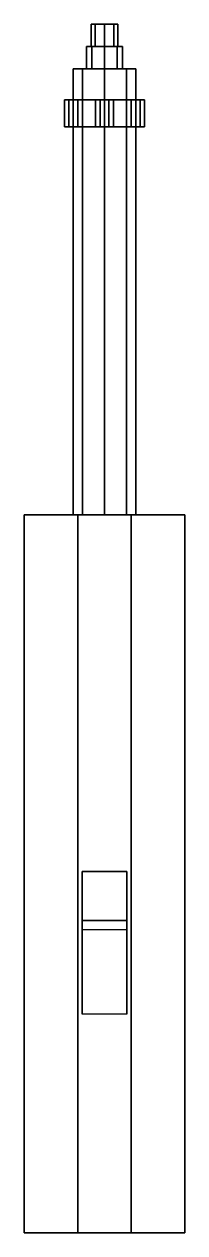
# Model space of a CAD drawing. Extents: x -0.18 to 0.18, y -1.56 to 1.15.
import ezdxf

# ---------------------------------------------------------------- set-up
doc = ezdxf.new("R2010")
doc.units = 0
doc.layers.add('SLEEVE', color=5, linetype='CONTINUOUS')

msp = doc.modelspace()

# ---------------------------------------------------------------- linework, layer by layer
at = {"layer": 'SLEEVE'}
for points in [[(-0.0212, 1.15, 0.0512), (-0.03, 1.15, 0.03), (-0.03, 1.1, 0.03), (-0.0212, 1.1, 0.0512)], [(-0.03, 1.15, 0.03), (-0.0212, 1.15, 0.0088), (-0.0212, 1.1, 0.0088), (-0.03, 1.1, 0.03)], [(0.0212, 1.15, 0.0512), (-0.03, 1.15, 0.03), (-0.0212, 1.15, 0.0512), (0, 1.15, 0.06)], [(0.03, 1.15, 0.03), (-0.0212, 1.15, 0.0088), (-0.03, 1.15, 0.03), (0.0212, 1.15, 0.0512)], [(0, 1.15, 0.06), (-0.0212, 1.15, 0.0512), (-0.0212, 1.1, 0.0512), (0, 1.1, 0.06)], [(-0.0212, 1.15, 0.0088), (0, 1.15), (0, 1.1), (-0.0212, 1.1, 0.0088)], [(0.0212, 1.15, 0.0088), (0, 1.15), (-0.0212, 1.15, 0.0088), (0.03, 1.15, 0.03)], [(0.0212, 1.15, 0.0512), (0, 1.15, 0.06), (0, 1.1, 0.06), (0.0212, 1.1, 0.0512)], [(0, 1.15), (0.0212, 1.15, 0.0088), (0.0212, 1.1, 0.0088), (0, 1.1)], [(0.03, 1.15, 0.03), (0.0212, 1.15, 0.0512), (0.0212, 1.1, 0.0512), (0.03, 1.1, 0.03)], [(0.0212, 1.15, 0.0088), (0.03, 1.15, 0.03), (0.03, 1.1, 0.03), (0.0212, 1.1, 0.0088)], [(-0.0283, 1.1, 0.0583), (-0.04, 1.1, 0.03), (-0.04, 1.05, 0.03), (-0.0283, 1.05, 0.0583)], [(-0.04, 1.1, 0.03), (-0.0283, 1.1, 0.0017), (-0.0283, 1.05, 0.0017), (-0.04, 1.05, 0.03)], [(-0.0212, 1.1, 0.0512), (-0.03, 1.1, 0.03), (-0.04, 1.1, 0.03), (-0.0283, 1.1, 0.0583)], [(-0.03, 1.1, 0.03), (-0.0212, 1.1, 0.0088), (-0.0283, 1.1, 0.0017), (-0.04, 1.1, 0.03)], [(0, 1.1, 0.07), (-0.0283, 1.1, 0.0583), (-0.0283, 1.05, 0.0583), (0, 1.05, 0.07)], [(-0.0283, 1.1, 0.0017), (0, 1.1, -0.01), (0, 1.05, -0.01), (-0.0283, 1.05, 0.0017)], [(0, 1.1, 0.06), (-0.0212, 1.1, 0.0512), (-0.0283, 1.1, 0.0583), (0, 1.1, 0.07)], [(-0.0212, 1.1, 0.0088), (0, 1.1), (0, 1.1, -0.01), (-0.0283, 1.1, 0.0017)], [(0.0283, 1.1, 0.0583), (0, 1.1, 0.07), (0, 1.05, 0.07), (0.0283, 1.05, 0.0583)], [(0, 1.1, -0.01), (0.0283, 1.1, 0.0017), (0.0283, 1.05, 0.0017), (0, 1.05, -0.01)], [(0, 1.1), (0.0212, 1.1, 0.0088), (0.0283, 1.1, 0.0017), (0, 1.1, -0.01)], [(0.0212, 1.1, 0.0512), (0, 1.1, 0.06), (0, 1.1, 0.07), (0.0283, 1.1, 0.0583)], [(0.0212, 1.1, 0.0088), (0.03, 1.1, 0.03), (0.04, 1.1, 0.03), (0.0283, 1.1, 0.0017)], [(0.03, 1.1, 0.03), (0.0212, 1.1, 0.0512), (0.0283, 1.1, 0.0583), (0.04, 1.1, 0.03)], [(0.04, 1.1, 0.03), (0.0283, 1.1, 0.0583), (0.0283, 1.05, 0.0583), (0.04, 1.05, 0.03)], [(0.0283, 1.1, 0.0017), (0.04, 1.1, 0.03), (0.04, 1.05, 0.03), (0.0283, 1.05, 0.0017)], [(-0.0495, 1.05, 0.0795), (-0.07, 1.05, 0.03), (-0.07, 0.05, 0.03), (-0.0495, 0.05, 0.0795)], [(-0.07, 1.05, 0.03), (-0.0495, 1.05, -0.0195), (-0.0495, 0.05, -0.0195), (-0.07, 0.05, 0.03)], [(-0.0283, 1.05, 0.0583), (-0.04, 1.05, 0.03), (-0.07, 1.05, 0.03), (-0.0495, 1.05, 0.0795)], [(-0.04, 1.05, 0.03), (-0.0283, 1.05, 0.0017), (-0.0495, 1.05, -0.0195), (-0.07, 1.05, 0.03)], [(0, 1.05, 0.1), (-0.0495, 1.05, 0.0795), (-0.0495, 0.05, 0.0795), (0, 0.05, 0.1)], [(-0.0495, 1.05, -0.0195), (0, 1.05, -0.04), (0, 0.05, -0.04), (-0.0495, 0.05, -0.0195)], [(0, 1.05, 0.07), (-0.0283, 1.05, 0.0583), (-0.0495, 1.05, 0.0795), (0, 1.05, 0.1)], [(-0.0283, 1.05, 0.0017), (0, 1.05, -0.01), (0, 1.05, -0.04), (-0.0495, 1.05, -0.0195)], [(0.0495, 1.05, 0.0795), (0, 1.05, 0.1), (0, 0.05, 0.1), (0.0495, 0.05, 0.0795)], [(0, 1.05, -0.04), (0.0495, 1.05, -0.0195), (0.0495, 0.05, -0.0195), (0, 0.05, -0.04)], [(0, 1.05, -0.01), (0.0283, 1.05, 0.0017), (0.0495, 1.05, -0.0195), (0, 1.05, -0.04)], [(0.0283, 1.05, 0.0583), (0, 1.05, 0.07), (0, 1.05, 0.1), (0.0495, 1.05, 0.0795)], [(0.0283, 1.05, 0.0017), (0.04, 1.05, 0.03), (0.07, 1.05, 0.03), (0.0495, 1.05, -0.0195)], [(0.04, 1.05, 0.03), (0.0283, 1.05, 0.0583), (0.0495, 1.05, 0.0795), (0.07, 1.05, 0.03)], [(0.07, 1.05, 0.03), (0.0495, 1.05, 0.0795), (0.0495, 0.05, 0.0795), (0.07, 0.05, 0.03)], [(0.0495, 1.05, -0.0195), (0.07, 1.05, 0.03), (0.07, 0.05, 0.03), (0.0495, 0.05, -0.0195)], [(-0.09, 0.92, 0.18), (-0.09, 0.98, 0.18), (-0.09, 0.98, 0.15), (-0.09, 0.92, 0.15)], [(-0.09, 0.92, 0.15), (-0.09, 0.98, 0.15), (-0.07, 0.98, 0.03), (-0.07, 0.92, 0.03)], [(-0.06, 0.92, 0.24), (-0.06, 0.98, 0.24), (-0.09, 0.98, 0.18), (-0.09, 0.92, 0.18)], [(-0.08, 0.98, 0.15), (-0.09, 0.98, 0.15), (-0.09, 0.98, 0.18), (-0.08, 0.98, 0.18)], [(-0.06, 0.98, 0.03), (-0.07, 0.98, 0.03), (-0.09, 0.98, 0.15), (-0.08, 0.98, 0.15)], [(-0.08, 0.98, 0.18), (-0.09, 0.98, 0.18), (-0.06, 0.98, 0.24), (-0.06, 0.98, 0.23)], [(-0.08, 0.92, 0.15), (-0.08, 0.98, 0.15), (-0.08, 0.98, 0.18), (-0.08, 0.92, 0.18)], [(-0.06, 0.92, 0.03), (-0.06, 0.98, 0.03), (-0.08, 0.98, 0.15), (-0.08, 0.92, 0.15)], [(-0.08, 0.92, 0.18), (-0.08, 0.98, 0.18), (-0.06, 0.98, 0.23), (-0.06, 0.92, 0.23)], [(-0.02, 0.92, 0.26), (-0.02, 0.98, 0.26), (-0.06, 0.98, 0.24), (-0.06, 0.92, 0.24)], [(-0.06, 0.92, 0.23), (-0.06, 0.98, 0.23), (-0.01, 0.98, 0.25), (-0.01, 0.92, 0.25)], [(-0.06, 0.98, 0.23), (-0.06, 0.98, 0.24), (-0.02, 0.98, 0.26), (-0.01, 0.98, 0.25)], [(-0.02, 0.98, 0.26), (-0.02, 0.92, 0.26), (0.02, 0.92, 0.26), (0.02, 0.98, 0.26)], [(-0.01, 0.98, 0.25), (-0.02, 0.98, 0.26), (0.02, 0.98, 0.26), (0.01, 0.98, 0.25)], [(0.01, 0.98, 0.25), (0.01, 0.92, 0.25), (-0.01, 0.92, 0.25), (-0.01, 0.98, 0.25)], [(0.06, 0.98, 0.23), (0.06, 0.92, 0.23), (0.01, 0.92, 0.25), (0.01, 0.98, 0.25)], [(0.01, 0.98, 0.25), (0.02, 0.98, 0.26), (0.06, 0.98, 0.24), (0.06, 0.98, 0.23)], [(0.02, 0.98, 0.26), (0.02, 0.92, 0.26), (0.06, 0.92, 0.24), (0.06, 0.98, 0.24)], [(0.08, 0.98, 0.15), (0.09, 0.98, 0.15), (0.07, 0.98, 0.03), (0.06, 0.98, 0.03)], [(0.06, 0.98, 0.03), (0.06, 0.92, 0.03), (0.08, 0.92, 0.15), (0.08, 0.98, 0.15)], [(0.06, 0.98, 0.23), (0.06, 0.98, 0.24), (0.09, 0.98, 0.18), (0.08, 0.98, 0.18)], [(0.06, 0.98, 0.24), (0.06, 0.92, 0.24), (0.09, 0.92, 0.18), (0.09, 0.98, 0.18)], [(0.08, 0.98, 0.18), (0.08, 0.92, 0.18), (0.06, 0.92, 0.23), (0.06, 0.98, 0.23)], [(0.09, 0.98, 0.15), (0.09, 0.92, 0.15), (0.07, 0.92, 0.03), (0.07, 0.98, 0.03)], [(0.08, 0.98, 0.18), (0.09, 0.98, 0.18), (0.09, 0.98, 0.15), (0.08, 0.98, 0.15)], [(0.08, 0.98, 0.15), (0.08, 0.92, 0.15), (0.08, 0.92, 0.18), (0.08, 0.98, 0.18)], [(0.09, 0.98, 0.18), (0.09, 0.92, 0.18), (0.09, 0.92, 0.15), (0.09, 0.98, 0.15)], [(-0.08, 0.92, 0.18), (-0.09, 0.92, 0.18), (-0.09, 0.92, 0.15), (-0.08, 0.92, 0.15)], [(-0.08, 0.92, 0.15), (-0.09, 0.92, 0.15), (-0.07, 0.92, 0.03), (-0.06, 0.92, 0.03)], [(-0.06, 0.92, 0.23), (-0.06, 0.92, 0.24), (-0.09, 0.92, 0.18), (-0.08, 0.92, 0.18)], [(-0.01, 0.92, 0.25), (-0.02, 0.92, 0.26), (-0.06, 0.92, 0.24), (-0.06, 0.92, 0.23)], [(0.01, 0.92, 0.25), (0.02, 0.92, 0.26), (-0.02, 0.92, 0.26), (-0.01, 0.92, 0.25)], [(0.06, 0.92, 0.23), (0.06, 0.92, 0.24), (0.02, 0.92, 0.26), (0.01, 0.92, 0.25)], [(0.06, 0.92, 0.03), (0.07, 0.92, 0.03), (0.09, 0.92, 0.15), (0.08, 0.92, 0.15)], [(0.08, 0.92, 0.18), (0.09, 0.92, 0.18), (0.06, 0.92, 0.24), (0.06, 0.92, 0.23)], [(0.08, 0.92, 0.15), (0.09, 0.92, 0.15), (0.09, 0.92, 0.18), (0.08, 0.92, 0.18)], [(-0.06, 0.05, -0.1), (-0.06, -1.56, -0.1), (-0.18, -1.56, 0.03), (-0.18, 0.05, 0.03)], [(-0.06, 0.05, -0.08), (-0.06, 0.05, -0.1), (-0.18, 0.05, 0.03), (-0.18, 0.05, 0.05)], [(-0.18, 0.05, 0.03), (-0.18, -1.56, 0.03), (-0.18, -1.56, 0.05), (-0.18, 0.05, 0.05)], [(-0.18, 0.05, 0.05), (-0.18, -1.56, 0.05), (-0.06, -1.56, -0.08), (-0.06, 0.05, -0.08)], [(-0.0495, 0.05, -0.0195), (0, 0.05, 0.1), (-0.0495, 0.05, 0.0795), (-0.07, 0.05, 0.03)], [(0.06, 0.05, -0.08), (0.06, 0.05, -0.1), (-0.06, 0.05, -0.1), (-0.06, 0.05, -0.08)], [(0.06, 0.05, -0.1), (0.06, -1.56, -0.1), (-0.06, -1.56, -0.1), (-0.06, 0.05, -0.1)], [(-0.06, 0.05, -0.08), (-0.06, -1.56, -0.08), (0.06, -1.56, -0.08), (0.06, 0.05, -0.08)], [(0, 0.05, -0.04), (0.0495, 0.05, 0.0795), (0, 0.05, 0.1), (-0.0495, 0.05, -0.0195)], [(0.0495, 0.05, -0.0195), (0.07, 0.05, 0.03), (0.0495, 0.05, 0.0795), (0, 0.05, -0.04)], [(0.06, 0.05, -0.08), (0.06, -1.56, -0.08), (0.18, -1.56, 0.05), (0.18, 0.05, 0.05)], [(0.18, 0.05, 0.03), (0.18, -1.56, 0.03), (0.06, -1.56, -0.1), (0.06, 0.05, -0.1)], [(0.18, 0.05, 0.05), (0.18, 0.05, 0.03), (0.06, 0.05, -0.1), (0.06, 0.05, -0.08)], [(0.18, -1.56, 0.05), (0.18, -1.56, 0.03), (0.18, 0.05, 0.03), (0.18, 0.05, 0.05)], [(-0.05, -0.75, -0.38), (-0.05, -0.86, -0.38), (-0.05, -1.07, -0.1), (-0.05, -0.88, -0.1)], [(0.05, -0.88, -0.1), (0.05, -0.75, -0.38), (-0.05, -0.75, -0.38), (-0.05, -0.88, -0.1)], [(0.05, -0.75, -0.38), (0.05, -0.86, -0.38), (-0.05, -0.86, -0.38), (-0.05, -0.75, -0.38)], [(0.05, -1.07, -0.1), (0.05, -0.86, -0.38), (0.05, -0.75, -0.38), (0.05, -0.88, -0.1)], [(-0.05, -1.07, -0.1), (-0.05, -0.86, -0.38), (0.05, -0.86, -0.38), (0.05, -1.07, -0.1)], [(-0.18, -1.56, 0.05), (-0.18, -1.56, 0.03), (-0.06, -1.56, -0.1), (-0.06, -1.56, -0.08)], [(-0.06, -1.56, -0.08), (-0.06, -1.56, -0.1), (0.06, -1.56, -0.1), (0.06, -1.56, -0.08)], [(0.06, -1.56, -0.08), (0.06, -1.56, -0.1), (0.18, -1.56, 0.03), (0.18, -1.56, 0.05)]]:
    msp.add_3dface(points, dxfattribs=at)

doc.saveas('drawing.dxf')
